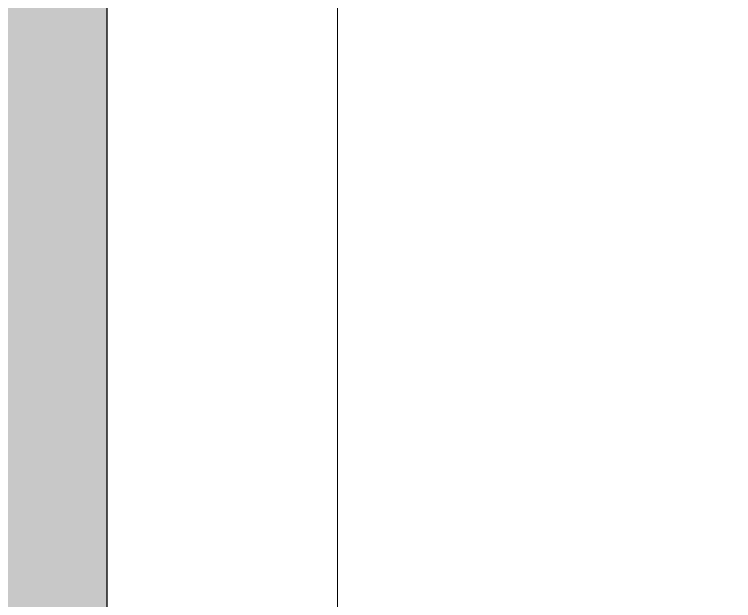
# Model space of a CAD drawing. Header units: inches. Extents: x -4110 to -1807, y 9775 to 11251.
# Drawn here: x -3480.261 to -3478.314, y 9986.698 to 9988.284 of the extents above; entities that cross this region are included whole.
import ezdxf

# ---------------------------------------------------------------- set-up
doc = ezdxf.new("R2010")
doc.units = ezdxf.units.IN
doc.header["$MEASUREMENT"] = 0
for name, color, linetype, lineweight in [('0-1', 7, 'Continuous', 5), ('0-3', 7, 'Continuous', 9), ('A-DETL-GENF-HDLN-2', 1, 'Continuous', 18), ('A-GLAZ-4', 50, 'Continuous', 30), ('A-WALL-PATT-2', 253, 'Continuous', 9)]:
    doc.layers.add(name, color=color, linetype=linetype, lineweight=lineweight)

# ---------------------------------------------------------------- blocks, each defined once
blk = doc.blocks.new('Window-Double_Hung-Marvin-Essential - ESDH3066 - 3rd floor-3357211-ENLARGED RCP - 3RD FLOOR PLAN - WEST')
at = {"layer": 'A-DETL-GENF-HDLN-2'}
blk.add_line((17.125, -4.1875), (17.125, 1.1562), dxfattribs=at)
at = {"layer": 'A-GLAZ-4'}
blk.add_line((17.75, -4.1875), (17.75, 1.1562), dxfattribs=at)
blk = doc.blocks.new('CTR - 1st Phase - Shell_rvt-1-ENLARGED RCP - 3RD FLOOR PLAN - WEST')
at = {"layer": 'A-WALL-PATT-2'}
h = blk.add_hatch(dxfattribs=at)
h.set_pattern_fill('FP_2', color=256, style=0, pattern_type=2)
h.set_pattern_definition([(161.57, (0.32, 0.32), (-2.560496185, -0.000537386), [0, -18.214, 2.022, 0]), (18.43, (-0.32, 0.32), (-2.560496185, 0.000537386), [0, -18.214, 2.022, 0]), (108.43, (0.32, 0.32), (1.27922091, -6.400876726), [6.07, -14.166]), (71.57, (-0.32, 0.32), (1.27922091, 6.400876726), [6.07, -14.166])])
h.paths.add_polyline_path([(-3055.2112, 9982.9394), (-3055.2112, 9988.4394), (-3101.1237, 9988.4394), (-3101.1237, 9982.9394), (-3058.8227, 9982.9394)], flags=0)
h.paths.add_polyline_path([(-2641.7487, 9982.9394), (-2481.6753, 9982.9394), (-2481.6753, 9988.4394), (-2681.4362, 9988.4394), (-2681.4362, 9982.9394), (-2646.2561, 9982.9394)], flags=0)
h.paths.add_polyline_path([(-3852.4737, 9982.9394), (-3825.6112, 9982.9394), (-3825.6112, 9988.4394), (-3852.4737, 9988.4394)], flags=0)
h.paths.add_polyline_path([(-2138.5362, 9982.9394), (-2138.5362, 9988.4394), (-2256.6362, 9988.4394), (-2256.6362, 9982.9394), (-2141.0724, 9982.9394)], flags=0)
h.paths.add_polyline_path([(-2076.1737, 9982.9394), (-2070.6737, 9982.9394), (-2070.6737, 9988.4394), (-2103.0362, 9988.4394), (-2103.0362, 9982.9394)], flags=0)
h.paths.add_polyline_path([(-2983.7112, 9982.9394), (-2906.5362, 9982.9394), (-2906.5362, 9988.4394), (-2983.7112, 9988.4394), (-2983.7112, 9985.0644)], flags=0)
h.paths.add_polyline_path([(-3790.1112, 9982.9394), (-3708.0112, 9982.9394), (-3708.0112, 9988.4394), (-3790.1112, 9988.4394), (-3790.1112, 9983.6894)], flags=0)
h.paths.add_polyline_path([(-2292.1362, 9982.9394), (-2292.1362, 9988.4394), (-2333.4362, 9988.4394), (-2333.4362, 9982.9394)], flags=0)
h.paths.add_polyline_path([(-3145.2487, 9982.9394), (-3128.9987, 9982.9394), (-3128.9987, 9988.4394), (-3145.2487, 9988.4394), (-3145.2487, 9983.0738)], flags=0)
h.paths.add_polyline_path([(-3173.1237, 9982.9394), (-3173.1237, 9988.4394), (-3216.5722, 9988.4394), (-3216.5722, 9982.9394), (-3185.1187, 9982.9394)], flags=0)
h.paths.add_polyline_path([(-3636.5112, 9982.9394), (-3595.2112, 9982.9394), (-3595.2112, 9988.4394), (-3636.5112, 9988.4394), (-3636.5112, 9985.0956)], flags=0)
h.paths.add_polyline_path([(-2859.8987, 9982.9394), (-2859.8987, 9988.4394), (-2871.0362, 9988.4394), (-2871.0362, 9982.9394)], flags=0)
h.paths.add_polyline_path([(-3403.2112, 9982.9394), (-3403.2112, 9988.4394), (-3444.5112, 9988.4394), (-3444.5112, 9982.9394), (-3420.8711, 9982.9394)], flags=0)
h.paths.add_polyline_path([(-2368.9362, 9982.9394), (-2368.9362, 9988.4394), (-2410.1722, 9988.4394), (-2410.1722, 9982.9394), (-2376.8248, 9982.9394)], flags=0)
h.paths.add_polyline_path([(-3252.0722, 9982.9394), (-3252.0722, 9988.4394), (-3252.5753, 9988.4394), (-3252.5753, 9982.9394), (-3252.4765, 9982.9394)], flags=0)
h.paths.add_polyline_path([(-2832.0237, 9982.9394), (-2752.9362, 9982.9394), (-2752.9362, 9988.4394), (-2832.0237, 9988.4394), (-2832.0237, 9983.0738)], flags=0)
h.paths.add_polyline_path([(-2445.6722, 9982.9394), (-2445.6722, 9988.4394), (-2446.1753, 9988.4394), (-2446.1753, 9982.9394)], flags=0)
h.paths.add_polyline_path([(-3288.0753, 9982.9394), (-3288.0753, 9988.4394), (-3367.7112, 9988.4394), (-3367.7112, 9982.9394), (-3319.8343, 9982.9394)], flags=0)
h.paths.add_polyline_path([(-3559.7112, 9982.9394), (-3515.6612, 9982.9394), (-3515.6612, 9988.4394), (-3559.7112, 9988.4394), (-3559.7112, 9983.0738)], flags=0)
h.paths.add_polyline_path([(-3487.7862, 9982.9394), (-3480.0112, 9982.9394), (-3480.0112, 9988.4394), (-3487.7862, 9988.4394), (-3487.7862, 9983.6894)], flags=0)
at = {"layer": '0-3', "rotation": 180}
blk.add_blockref('Window-Double_Hung-Marvin-Essential - ESDH3066 - 3rd floor-3357211-ENLARGED RCP - 3RD FLOOR PLAN - WEST', (-3462.2612, 9984.8769), dxfattribs=at)

msp = doc.modelspace()

# ---------------------------------------------------------------- block references
at = {"layer": '0-1'}
msp.add_blockref('CTR - 1st Phase - Shell_rvt-1-ENLARGED RCP - 3RD FLOOR PLAN - WEST', (0, 0), dxfattribs=at)

doc.saveas('drawing.dxf')
